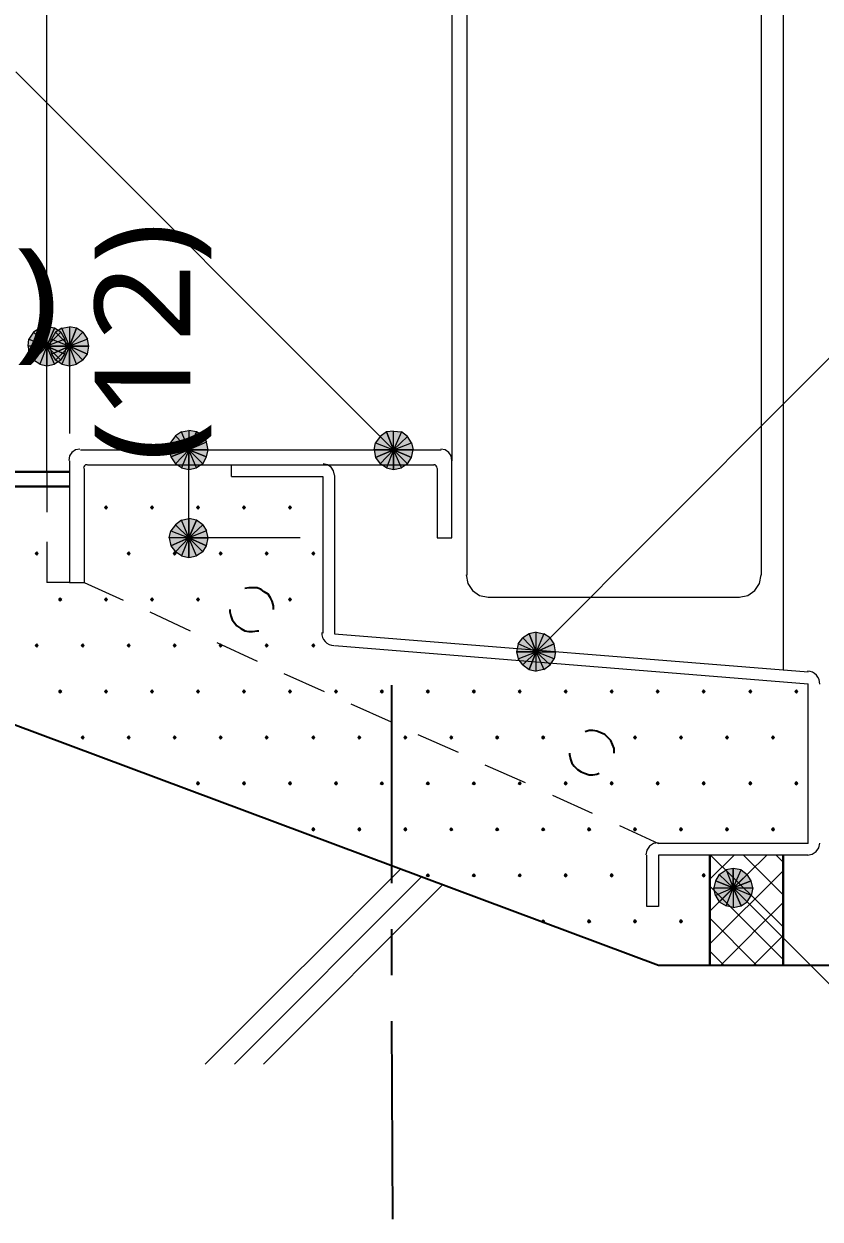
# Model space of a CAD drawing. Header units: millimetres. Extents: x 0 to 420, y 0 to 297.
# Drawn here: x 134.95 to 156.58, y 51.16 to 83.62 of the extents above; entities that cross this region are included whole.
import ezdxf
from ezdxf.enums import TextEntityAlignment as Align

# ---------------------------------------------------------------- set-up
doc = ezdxf.new("R2010")
doc.units = ezdxf.units.MM
doc.styles.add('kst32b', font='NotoSansJP-Variable.ttf')

msp = doc.modelspace()

# ---------------------------------------------------------------- hatches: boundary and pattern name
h = msp.add_hatch(color=7)
h.paths.add_polyline_path([(135.784, 75.353), (135.572, 75.396), (135.572, 74.866), (135.784, 75.353)])
h.paths.add_polyline_path([(135.572, 75.396), (135.572, 74.866), (135.382, 75.353), (135.572, 75.396)])
h.paths.add_polyline_path([(135.572, 74.866), (135.382, 75.353), (135.213, 75.247), (135.572, 74.866)])
h = msp.add_hatch(color=7)
h.paths.add_polyline_path([(136.102, 74.866), (136.059, 75.057), (135.572, 74.866), (136.102, 74.866)])
h.paths.add_polyline_path([(136.059, 75.057), (135.572, 74.866), (135.954, 75.247), (136.059, 75.057)])
h.paths.add_polyline_path([(135.572, 74.866), (135.954, 75.247), (135.784, 75.353), (135.572, 74.866)])
h = msp.add_hatch(color=7)
h.paths.add_polyline_path([(136.377, 75.353), (136.186, 75.396), (136.186, 74.866), (136.377, 75.353)])
h.paths.add_polyline_path([(136.186, 75.396), (136.186, 74.866), (135.975, 75.353), (136.186, 75.396)])
h.paths.add_polyline_path([(136.186, 74.866), (135.975, 75.353), (135.805, 75.247), (136.186, 74.866)])
h = msp.add_hatch(color=7)
h.paths.add_polyline_path([(136.716, 74.866), (136.673, 75.057), (136.186, 74.866), (136.716, 74.866)])
h.paths.add_polyline_path([(136.673, 75.057), (136.186, 74.866), (136.546, 75.247), (136.673, 75.057)])
h.paths.add_polyline_path([(136.186, 74.866), (136.546, 75.247), (136.377, 75.353), (136.186, 74.866)])
h = msp.add_hatch(color=7)
h.paths.add_polyline_path([(135.213, 75.247), (135.086, 75.057), (135.572, 74.866), (135.213, 75.247)])
h.paths.add_polyline_path([(135.086, 75.057), (135.572, 74.866), (135.065, 74.866), (135.086, 75.057)])
h.paths.add_polyline_path([(135.572, 74.866), (135.065, 74.866), (135.086, 74.655), (135.572, 74.866)])
h = msp.add_hatch(color=7)
h.paths.add_polyline_path([(135.805, 75.247), (135.7, 75.057), (136.186, 74.866), (135.805, 75.247)])
h.paths.add_polyline_path([(135.7, 75.057), (136.186, 74.866), (135.657, 74.866), (135.7, 75.057)])
h.paths.add_polyline_path([(136.186, 74.866), (135.657, 74.866), (135.7, 74.655), (136.186, 74.866)])
h = msp.add_hatch(color=7)
h.paths.add_polyline_path([(135.086, 74.655), (135.213, 74.486), (135.572, 74.866), (135.086, 74.655)])
h.paths.add_polyline_path([(135.213, 74.486), (135.572, 74.866), (135.382, 74.38), (135.213, 74.486)])
h.paths.add_polyline_path([(135.572, 74.866), (135.382, 74.38), (135.572, 74.337), (135.572, 74.866)])
h = msp.add_hatch(color=7)
h.paths.add_polyline_path([(135.572, 74.337), (135.784, 74.38), (135.572, 74.866), (135.572, 74.337)])
h.paths.add_polyline_path([(135.784, 74.38), (135.572, 74.866), (135.954, 74.486), (135.784, 74.38)])
h.paths.add_polyline_path([(135.572, 74.866), (135.954, 74.486), (136.059, 74.655), (135.572, 74.866)])
for points in [[(136.059, 74.655), (136.102, 74.866), (135.572, 74.866), (136.059, 74.655)], [(136.673, 74.655), (136.716, 74.866), (136.186, 74.866), (136.673, 74.655)], [(144.801, 72.538), (144.632, 72.411), (144.992, 72.051), (144.801, 72.538)], [(139.912, 71.861), (139.954, 72.051), (139.425, 72.051), (139.912, 71.861)], [(137.181, 70.527), (137.16, 70.506), (137.139, 70.485), (137.16, 70.464), (137.181, 70.443), (137.202, 70.464), (137.224, 70.485), (137.202, 70.506), (137.181, 70.527)], [(138.43, 70.527), (138.409, 70.506), (138.388, 70.485), (138.409, 70.464), (138.43, 70.443), (138.451, 70.464), (138.472, 70.485), (138.451, 70.506), (138.43, 70.527)], [(139.679, 70.527), (139.658, 70.506), (139.637, 70.485), (139.658, 70.464), (139.679, 70.443), (139.7, 70.464), (139.721, 70.485), (139.7, 70.506), (139.679, 70.527)], [(140.928, 70.527), (140.907, 70.506), (140.885, 70.485), (140.907, 70.464), (140.928, 70.443), (140.949, 70.464), (140.97, 70.485), (140.949, 70.506), (140.928, 70.527)], [(142.177, 70.527), (142.155, 70.506), (142.134, 70.485), (142.155, 70.464), (142.177, 70.443), (142.198, 70.464), (142.219, 70.485), (142.198, 70.506), (142.177, 70.527)], [(139.912, 69.448), (139.954, 69.659), (139.425, 69.659), (139.912, 69.448)], [(135.297, 69.279), (135.276, 69.257), (135.255, 69.236), (135.276, 69.215), (135.297, 69.194), (135.319, 69.215), (135.34, 69.236), (135.319, 69.257), (135.297, 69.279)], [(137.795, 69.279), (137.774, 69.257), (137.753, 69.236), (137.774, 69.215), (137.795, 69.194), (137.816, 69.215), (137.837, 69.236), (137.816, 69.257), (137.795, 69.279)], [(139.044, 69.279), (139.023, 69.257), (139.002, 69.236), (139.023, 69.215), (139.044, 69.194), (139.065, 69.215), (139.086, 69.236), (139.065, 69.257), (139.044, 69.279)], [(140.293, 69.279), (140.271, 69.257), (140.25, 69.236), (140.271, 69.215), (140.293, 69.194), (140.314, 69.215), (140.335, 69.236), (140.314, 69.257), (140.293, 69.279)], [(141.542, 69.279), (141.52, 69.257), (141.499, 69.236), (141.52, 69.215), (141.542, 69.194), (141.563, 69.215), (141.584, 69.236), (141.563, 69.257), (141.542, 69.279)], [(142.812, 69.279), (142.79, 69.257), (142.769, 69.236), (142.79, 69.215), (142.812, 69.194), (142.833, 69.215), (142.854, 69.236), (142.833, 69.257), (142.812, 69.279)], [(135.932, 68.03), (135.911, 68.009), (135.89, 67.987), (135.911, 67.966), (135.932, 67.945), (135.954, 67.966), (135.975, 67.987), (135.954, 68.009), (135.932, 68.03)], [(137.181, 68.03), (137.16, 68.009), (137.139, 67.987), (137.16, 67.966), (137.181, 67.945), (137.202, 67.966), (137.224, 67.987), (137.202, 68.009), (137.181, 68.03)], [(138.43, 68.03), (138.409, 68.009), (138.388, 67.987), (138.409, 67.966), (138.43, 67.945), (138.451, 67.966), (138.472, 67.987), (138.451, 68.009), (138.43, 68.03)], [(139.679, 68.03), (139.658, 68.009), (139.637, 67.987), (139.658, 67.966), (139.679, 67.945), (139.7, 67.966), (139.721, 67.987), (139.7, 68.009), (139.679, 68.03)], [(142.177, 68.03), (142.155, 68.009), (142.134, 67.987), (142.155, 67.966), (142.177, 67.945), (142.198, 67.966), (142.219, 67.987), (142.198, 68.009), (142.177, 68.03)], [(149.352, 66.781), (149.246, 66.95), (148.865, 66.569), (149.352, 66.781)], [(135.297, 66.781), (135.276, 66.76), (135.255, 66.738), (135.276, 66.717), (135.297, 66.696), (135.319, 66.717), (135.34, 66.738), (135.319, 66.76), (135.297, 66.781)], [(136.546, 66.781), (136.525, 66.76), (136.504, 66.738), (136.525, 66.717), (136.546, 66.696), (136.567, 66.717), (136.588, 66.738), (136.567, 66.76), (136.546, 66.781)], [(137.795, 66.781), (137.774, 66.76), (137.753, 66.738), (137.774, 66.717), (137.795, 66.696), (137.816, 66.717), (137.837, 66.738), (137.816, 66.76), (137.795, 66.781)], [(139.044, 66.781), (139.023, 66.76), (139.002, 66.738), (139.023, 66.717), (139.044, 66.696), (139.065, 66.717), (139.086, 66.738), (139.065, 66.76), (139.044, 66.781)], [(140.293, 66.781), (140.271, 66.76), (140.25, 66.738), (140.271, 66.717), (140.293, 66.696), (140.314, 66.717), (140.335, 66.738), (140.314, 66.76), (140.293, 66.781)], [(141.542, 66.781), (141.52, 66.76), (141.499, 66.738), (141.52, 66.717), (141.542, 66.696), (141.563, 66.717), (141.584, 66.738), (141.563, 66.76), (141.542, 66.781)], [(142.812, 66.781), (142.79, 66.76), (142.769, 66.738), (142.79, 66.717), (142.812, 66.696), (142.833, 66.717), (142.854, 66.738), (142.833, 66.76), (142.812, 66.781)], [(135.932, 65.532), (135.911, 65.511), (135.89, 65.49), (135.911, 65.469), (135.932, 65.447), (135.954, 65.469), (135.975, 65.49), (135.954, 65.511), (135.932, 65.532)], [(137.181, 65.532), (137.16, 65.511), (137.139, 65.49), (137.16, 65.469), (137.181, 65.447), (137.202, 65.469), (137.224, 65.49), (137.202, 65.511), (137.181, 65.532)], [(138.43, 65.532), (138.409, 65.511), (138.388, 65.49), (138.409, 65.469), (138.43, 65.447), (138.451, 65.469), (138.472, 65.49), (138.451, 65.511), (138.43, 65.532)], [(139.679, 65.532), (139.658, 65.511), (139.637, 65.49), (139.658, 65.469), (139.679, 65.447), (139.7, 65.469), (139.721, 65.49), (139.7, 65.511), (139.679, 65.532)], [(140.928, 65.532), (140.907, 65.511), (140.885, 65.49), (140.907, 65.469), (140.928, 65.447), (140.949, 65.469), (140.97, 65.49), (140.949, 65.511), (140.928, 65.532)], [(142.177, 65.532), (142.155, 65.511), (142.134, 65.49), (142.155, 65.469), (142.177, 65.447), (142.198, 65.469), (142.219, 65.49), (142.198, 65.511), (142.177, 65.532)], [(143.425, 65.532), (143.404, 65.511), (143.383, 65.49), (143.404, 65.469), (143.425, 65.447), (143.446, 65.469), (143.468, 65.49), (143.446, 65.511), (143.425, 65.532)], [(144.674, 65.532), (144.653, 65.511), (144.632, 65.49), (144.653, 65.469), (144.674, 65.447), (144.695, 65.469), (144.717, 65.49), (144.695, 65.511), (144.674, 65.532)], [(145.923, 65.532), (145.902, 65.511), (145.881, 65.49), (145.902, 65.469), (145.923, 65.447), (145.944, 65.469), (145.965, 65.49), (145.944, 65.511), (145.923, 65.532)], [(147.172, 65.532), (147.151, 65.511), (147.129, 65.49), (147.151, 65.469), (147.172, 65.447), (147.193, 65.469), (147.214, 65.49), (147.193, 65.511), (147.172, 65.532)], [(148.421, 65.532), (148.4, 65.511), (148.378, 65.49), (148.4, 65.469), (148.421, 65.447), (148.442, 65.469), (148.463, 65.49), (148.442, 65.511), (148.421, 65.532)], [(149.67, 65.532), (149.648, 65.511), (149.627, 65.49), (149.648, 65.469), (149.67, 65.447), (149.691, 65.469), (149.712, 65.49), (149.691, 65.511), (149.67, 65.532)], [(150.918, 65.532), (150.897, 65.511), (150.876, 65.49), (150.897, 65.469), (150.918, 65.447), (150.94, 65.469), (150.961, 65.49), (150.94, 65.511), (150.918, 65.532)], [(152.167, 65.532), (152.146, 65.511), (152.125, 65.49), (152.146, 65.469), (152.167, 65.447), (152.188, 65.469), (152.21, 65.49), (152.188, 65.511), (152.167, 65.532)], [(153.416, 65.532), (153.395, 65.511), (153.374, 65.49), (153.395, 65.469), (153.416, 65.447), (153.437, 65.469), (153.458, 65.49), (153.437, 65.511), (153.416, 65.532)], [(154.686, 65.532), (154.665, 65.511), (154.644, 65.49), (154.665, 65.469), (154.686, 65.447), (154.707, 65.469), (154.728, 65.49), (154.707, 65.511), (154.686, 65.532)], [(155.935, 65.532), (155.914, 65.511), (155.893, 65.49), (155.914, 65.469), (155.935, 65.447), (155.956, 65.469), (155.977, 65.49), (155.956, 65.511), (155.935, 65.532)], [(136.546, 64.283), (136.525, 64.262), (136.504, 64.241), (136.525, 64.22), (136.546, 64.198), (136.567, 64.22), (136.588, 64.241), (136.567, 64.262), (136.546, 64.283)], [(137.795, 64.283), (137.774, 64.262), (137.753, 64.241), (137.774, 64.22), (137.795, 64.198), (137.816, 64.22), (137.837, 64.241), (137.816, 64.262), (137.795, 64.283)], [(139.044, 64.283), (139.023, 64.262), (139.002, 64.241), (139.023, 64.22), (139.044, 64.198), (139.065, 64.22), (139.086, 64.241), (139.065, 64.262), (139.044, 64.283)], [(140.293, 64.283), (140.271, 64.262), (140.25, 64.241), (140.271, 64.22), (140.293, 64.198), (140.314, 64.22), (140.335, 64.241), (140.314, 64.262), (140.293, 64.283)], [(141.542, 64.283), (141.52, 64.262), (141.499, 64.241), (141.52, 64.22), (141.542, 64.198), (141.563, 64.22), (141.584, 64.241), (141.563, 64.262), (141.542, 64.283)], [(142.812, 64.283), (142.79, 64.262), (142.769, 64.241), (142.79, 64.22), (142.812, 64.198), (142.833, 64.22), (142.854, 64.241), (142.833, 64.262), (142.812, 64.283)], [(144.06, 64.283), (144.039, 64.262), (144.018, 64.241), (144.039, 64.22), (144.06, 64.198), (144.082, 64.22), (144.103, 64.241), (144.082, 64.262), (144.06, 64.283)], [(145.309, 64.283), (145.288, 64.262), (145.267, 64.241), (145.288, 64.22), (145.309, 64.198), (145.33, 64.22), (145.352, 64.241), (145.33, 64.262), (145.309, 64.283)], [(146.558, 64.283), (146.537, 64.262), (146.516, 64.241), (146.537, 64.22), (146.558, 64.198), (146.579, 64.22), (146.6, 64.241), (146.579, 64.262), (146.558, 64.283)], [(147.807, 64.283), (147.786, 64.262), (147.765, 64.241), (147.786, 64.22), (147.807, 64.198), (147.828, 64.22), (147.849, 64.241), (147.828, 64.262), (147.807, 64.283)], [(149.056, 64.283), (149.035, 64.262), (149.013, 64.241), (149.035, 64.22), (149.056, 64.198), (149.077, 64.22), (149.098, 64.241), (149.077, 64.262), (149.056, 64.283)], [(151.553, 64.283), (151.532, 64.262), (151.511, 64.241), (151.532, 64.22), (151.553, 64.198), (151.575, 64.22), (151.596, 64.241), (151.575, 64.262), (151.553, 64.283)], [(152.802, 64.283), (152.781, 64.262), (152.76, 64.241), (152.781, 64.22), (152.802, 64.198), (152.823, 64.22), (152.845, 64.241), (152.823, 64.262), (152.802, 64.283)], [(154.051, 64.283), (154.03, 64.262), (154.009, 64.241), (154.03, 64.22), (154.051, 64.198), (154.072, 64.22), (154.093, 64.241), (154.072, 64.262), (154.051, 64.283)], [(155.3, 64.283), (155.279, 64.262), (155.258, 64.241), (155.279, 64.22), (155.3, 64.198), (155.321, 64.22), (155.342, 64.241), (155.321, 64.262), (155.3, 64.283)], [(139.679, 63.034), (139.658, 63.013), (139.637, 62.992), (139.658, 62.971), (139.679, 62.95), (139.7, 62.971), (139.721, 62.992), (139.7, 63.013), (139.679, 63.034)], [(140.928, 63.034), (140.907, 63.013), (140.885, 62.992), (140.907, 62.971), (140.928, 62.95), (140.949, 62.971), (140.97, 62.992), (140.949, 63.013), (140.928, 63.034)], [(142.177, 63.034), (142.155, 63.013), (142.134, 62.992), (142.155, 62.971), (142.177, 62.95), (142.198, 62.971), (142.219, 62.992), (142.198, 63.013), (142.177, 63.034)], [(143.425, 63.034), (143.404, 63.013), (143.383, 62.992), (143.404, 62.971), (143.425, 62.95), (143.446, 62.971), (143.468, 62.992), (143.446, 63.013), (143.425, 63.034)], [(144.674, 63.034), (144.653, 63.013), (144.632, 62.992), (144.653, 62.971), (144.674, 62.95), (144.695, 62.971), (144.717, 62.992), (144.695, 63.013), (144.674, 63.034)], [(145.923, 63.034), (145.902, 63.013), (145.881, 62.992), (145.902, 62.971), (145.923, 62.95), (145.944, 62.971), (145.965, 62.992), (145.944, 63.013), (145.923, 63.034)], [(147.172, 63.034), (147.151, 63.013), (147.129, 62.992), (147.151, 62.971), (147.172, 62.95), (147.193, 62.971), (147.214, 62.992), (147.193, 63.013), (147.172, 63.034)], [(148.421, 63.034), (148.4, 63.013), (148.378, 62.992), (148.4, 62.971), (148.421, 62.95), (148.442, 62.971), (148.463, 62.992), (148.442, 63.013), (148.421, 63.034)], [(149.67, 63.034), (149.648, 63.013), (149.627, 62.992), (149.648, 62.971), (149.67, 62.95), (149.691, 62.971), (149.712, 62.992), (149.691, 63.013), (149.67, 63.034)], [(150.918, 63.034), (150.897, 63.013), (150.876, 62.992), (150.897, 62.971), (150.918, 62.95), (150.94, 62.971), (150.961, 62.992), (150.94, 63.013), (150.918, 63.034)], [(152.167, 63.034), (152.146, 63.013), (152.125, 62.992), (152.146, 62.971), (152.167, 62.95), (152.188, 62.971), (152.21, 62.992), (152.188, 63.013), (152.167, 63.034)], [(153.416, 63.034), (153.395, 63.013), (153.374, 62.992), (153.395, 62.971), (153.416, 62.95), (153.437, 62.971), (153.458, 62.992), (153.437, 63.013), (153.416, 63.034)], [(154.686, 63.034), (154.665, 63.013), (154.644, 62.992), (154.665, 62.971), (154.686, 62.95), (154.707, 62.971), (154.728, 62.992), (154.707, 63.013), (154.686, 63.034)], [(155.935, 63.034), (155.914, 63.013), (155.893, 62.992), (155.914, 62.971), (155.935, 62.95), (155.956, 62.971), (155.977, 62.992), (155.956, 63.013), (155.935, 63.034)], [(142.812, 61.786), (142.79, 61.764), (142.769, 61.743), (142.79, 61.722), (142.812, 61.701), (142.833, 61.722), (142.854, 61.743), (142.833, 61.764), (142.812, 61.786)], [(144.06, 61.786), (144.039, 61.764), (144.018, 61.743), (144.039, 61.722), (144.06, 61.701), (144.082, 61.722), (144.103, 61.743), (144.082, 61.764), (144.06, 61.786)], [(145.309, 61.786), (145.288, 61.764), (145.267, 61.743), (145.288, 61.722), (145.309, 61.701), (145.33, 61.722), (145.352, 61.743), (145.33, 61.764), (145.309, 61.786)], [(146.558, 61.786), (146.537, 61.764), (146.516, 61.743), (146.537, 61.722), (146.558, 61.701), (146.579, 61.722), (146.6, 61.743), (146.579, 61.764), (146.558, 61.786)], [(147.807, 61.786), (147.786, 61.764), (147.765, 61.743), (147.786, 61.722), (147.807, 61.701), (147.828, 61.722), (147.849, 61.743), (147.828, 61.764), (147.807, 61.786)], [(149.056, 61.786), (149.035, 61.764), (149.013, 61.743), (149.035, 61.722), (149.056, 61.701), (149.077, 61.722), (149.098, 61.743), (149.077, 61.764), (149.056, 61.786)], [(150.304, 61.786), (150.283, 61.764), (150.262, 61.743), (150.283, 61.722), (150.304, 61.701), (150.326, 61.722), (150.347, 61.743), (150.326, 61.764), (150.304, 61.786)], [(151.553, 61.786), (151.532, 61.764), (151.511, 61.743), (151.532, 61.722), (151.553, 61.701), (151.575, 61.722), (151.596, 61.743), (151.575, 61.764), (151.553, 61.786)], [(152.802, 61.786), (152.781, 61.764), (152.76, 61.743), (152.781, 61.722), (152.802, 61.701), (152.823, 61.722), (152.845, 61.743), (152.823, 61.764), (152.802, 61.786)], [(154.051, 61.786), (154.03, 61.764), (154.009, 61.743), (154.03, 61.722), (154.051, 61.701), (154.072, 61.722), (154.093, 61.743), (154.072, 61.764), (154.051, 61.786)], [(155.3, 61.786), (155.279, 61.764), (155.258, 61.743), (155.279, 61.722), (155.3, 61.701), (155.321, 61.722), (155.342, 61.743), (155.321, 61.764), (155.3, 61.786)], [(145.923, 60.537), (145.902, 60.515), (145.881, 60.494), (145.902, 60.473), (145.923, 60.452), (145.944, 60.473), (145.965, 60.494), (145.944, 60.515), (145.923, 60.537)], [(147.172, 60.537), (147.151, 60.515), (147.129, 60.494), (147.151, 60.473), (147.172, 60.452), (147.193, 60.473), (147.214, 60.494), (147.193, 60.515), (147.172, 60.537)], [(148.421, 60.537), (148.4, 60.515), (148.378, 60.494), (148.4, 60.473), (148.421, 60.452), (148.442, 60.473), (148.463, 60.494), (148.442, 60.515), (148.421, 60.537)], [(149.67, 60.537), (149.648, 60.515), (149.627, 60.494), (149.648, 60.473), (149.67, 60.452), (149.691, 60.473), (149.712, 60.494), (149.691, 60.515), (149.67, 60.537)], [(150.918, 60.537), (150.897, 60.515), (150.876, 60.494), (150.897, 60.473), (150.918, 60.452), (150.94, 60.473), (150.961, 60.494), (150.94, 60.515), (150.918, 60.537)], [(153.416, 60.537), (153.395, 60.515), (153.374, 60.494), (153.395, 60.473), (153.416, 60.452), (153.437, 60.473), (153.458, 60.494), (153.437, 60.515), (153.416, 60.537)], [(154.432, 59.669), (154.601, 59.775), (154.22, 60.156), (154.432, 59.669)], [(149.056, 59.288), (149.035, 59.267), (149.013, 59.246), (149.035, 59.224), (149.056, 59.203), (149.077, 59.224), (149.098, 59.246), (149.077, 59.267), (149.056, 59.288)], [(150.304, 59.288), (150.283, 59.267), (150.262, 59.246), (150.283, 59.224), (150.304, 59.203), (150.326, 59.224), (150.347, 59.246), (150.326, 59.267), (150.304, 59.288)], [(151.553, 59.288), (151.532, 59.267), (151.511, 59.246), (151.532, 59.224), (151.553, 59.203), (151.575, 59.224), (151.596, 59.246), (151.575, 59.267), (151.553, 59.288)], [(152.802, 59.288), (152.781, 59.267), (152.76, 59.246), (152.781, 59.224), (152.802, 59.203), (152.823, 59.224), (152.845, 59.246), (152.823, 59.267), (152.802, 59.288)]]:
    msp.add_hatch(color=7).paths.add_polyline_path(points)
h = msp.add_hatch(color=7)
h.paths.add_polyline_path([(135.7, 74.655), (135.805, 74.486), (136.186, 74.866), (135.7, 74.655)])
h.paths.add_polyline_path([(135.805, 74.486), (136.186, 74.866), (135.975, 74.38), (135.805, 74.486)])
h.paths.add_polyline_path([(136.186, 74.866), (135.975, 74.38), (136.186, 74.337), (136.186, 74.866)])
h = msp.add_hatch(color=7)
h.paths.add_polyline_path([(136.186, 74.337), (136.377, 74.38), (136.186, 74.866), (136.186, 74.337)])
h.paths.add_polyline_path([(136.377, 74.38), (136.186, 74.866), (136.546, 74.486), (136.377, 74.38)])
h.paths.add_polyline_path([(136.186, 74.866), (136.546, 74.486), (136.673, 74.655), (136.186, 74.866)])
h = msp.add_hatch(color=7)
h.paths.add_polyline_path([(139.065, 72.432), (138.938, 72.263), (139.425, 72.051), (139.065, 72.432)])
h.paths.add_polyline_path([(138.938, 72.263), (139.425, 72.051), (138.896, 72.051), (138.938, 72.263)])
h.paths.add_polyline_path([(139.425, 72.051), (138.896, 72.051), (138.938, 71.861), (139.425, 72.051)])
h = msp.add_hatch(color=7)
h.paths.add_polyline_path([(139.637, 72.538), (139.425, 72.58), (139.425, 72.051), (139.637, 72.538)])
h.paths.add_polyline_path([(139.425, 72.58), (139.425, 72.051), (139.234, 72.538), (139.425, 72.58)])
h.paths.add_polyline_path([(139.425, 72.051), (139.234, 72.538), (139.065, 72.432), (139.425, 72.051)])
h = msp.add_hatch(color=7)
h.paths.add_polyline_path([(139.954, 72.051), (139.912, 72.263), (139.425, 72.051), (139.954, 72.051)])
h.paths.add_polyline_path([(139.912, 72.263), (139.425, 72.051), (139.806, 72.432), (139.912, 72.263)])
h.paths.add_polyline_path([(139.425, 72.051), (139.806, 72.432), (139.637, 72.538), (139.425, 72.051)])
h = msp.add_hatch(color=7)
h.paths.add_polyline_path([(144.632, 72.411), (144.505, 72.242), (144.992, 72.051), (144.632, 72.411)])
h.paths.add_polyline_path([(144.505, 72.242), (144.992, 72.051), (144.462, 72.051), (144.505, 72.242)])
h.paths.add_polyline_path([(144.992, 72.051), (144.462, 72.051), (144.505, 71.84), (144.992, 72.051)])
h = msp.add_hatch(color=7)
h.paths.add_polyline_path([(145.373, 72.411), (145.203, 72.538), (144.992, 72.051), (145.373, 72.411)])
h.paths.add_polyline_path([(145.203, 72.538), (144.992, 72.051), (144.992, 72.559), (145.203, 72.538)])
h.paths.add_polyline_path([(144.992, 72.051), (144.992, 72.559), (144.801, 72.538), (144.992, 72.051)])
h = msp.add_hatch(color=7)
h.paths.add_polyline_path([(145.479, 71.84), (145.521, 72.051), (144.992, 72.051), (145.479, 71.84)])
h.paths.add_polyline_path([(145.521, 72.051), (144.992, 72.051), (145.479, 72.242), (145.521, 72.051)])
h.paths.add_polyline_path([(144.992, 72.051), (145.479, 72.242), (145.373, 72.411), (144.992, 72.051)])
h = msp.add_hatch(color=7)
h.paths.add_polyline_path([(138.938, 71.861), (139.065, 71.67), (139.425, 72.051), (138.938, 71.861)])
h.paths.add_polyline_path([(139.065, 71.67), (139.425, 72.051), (139.234, 71.564), (139.065, 71.67)])
h.paths.add_polyline_path([(139.425, 72.051), (139.234, 71.564), (139.425, 71.522), (139.425, 72.051)])
h = msp.add_hatch(color=7)
h.paths.add_polyline_path([(139.425, 71.522), (139.637, 71.564), (139.425, 72.051), (139.425, 71.522)])
h.paths.add_polyline_path([(139.637, 71.564), (139.425, 72.051), (139.806, 71.67), (139.637, 71.564)])
h.paths.add_polyline_path([(139.425, 72.051), (139.806, 71.67), (139.912, 71.861), (139.425, 72.051)])
h = msp.add_hatch(color=7)
h.paths.add_polyline_path([(144.505, 71.84), (144.632, 71.67), (144.992, 72.051), (144.505, 71.84)])
h.paths.add_polyline_path([(144.632, 71.67), (144.992, 72.051), (144.801, 71.564), (144.632, 71.67)])
h.paths.add_polyline_path([(144.992, 72.051), (144.801, 71.564), (144.992, 71.522), (144.992, 72.051)])
h = msp.add_hatch(color=7)
h.paths.add_polyline_path([(144.992, 71.522), (145.203, 71.564), (144.992, 72.051), (144.992, 71.522)])
h.paths.add_polyline_path([(145.203, 71.564), (144.992, 72.051), (145.373, 71.67), (145.203, 71.564)])
h.paths.add_polyline_path([(144.992, 72.051), (145.373, 71.67), (145.479, 71.84), (144.992, 72.051)])
h = msp.add_hatch(color=7)
h.paths.add_polyline_path([(139.637, 70.146), (139.425, 70.189), (139.425, 69.659), (139.637, 70.146)])
h.paths.add_polyline_path([(139.425, 70.189), (139.425, 69.659), (139.234, 70.146), (139.425, 70.189)])
h.paths.add_polyline_path([(139.425, 69.659), (139.234, 70.146), (139.065, 70.019), (139.425, 69.659)])
h = msp.add_hatch(color=7)
h.paths.add_polyline_path([(139.954, 69.659), (139.912, 69.85), (139.425, 69.659), (139.954, 69.659)])
h.paths.add_polyline_path([(139.912, 69.85), (139.425, 69.659), (139.806, 70.019), (139.912, 69.85)])
h.paths.add_polyline_path([(139.425, 69.659), (139.806, 70.019), (139.637, 70.146), (139.425, 69.659)])
h = msp.add_hatch(color=7)
h.paths.add_polyline_path([(139.065, 70.019), (138.938, 69.85), (139.425, 69.659), (139.065, 70.019)])
h.paths.add_polyline_path([(138.938, 69.85), (139.425, 69.659), (138.896, 69.659), (138.938, 69.85)])
h.paths.add_polyline_path([(139.425, 69.659), (138.896, 69.659), (138.938, 69.448), (139.425, 69.659)])
h = msp.add_hatch(color=7)
h.paths.add_polyline_path([(138.938, 69.448), (139.065, 69.279), (139.425, 69.659), (138.938, 69.448)])
h.paths.add_polyline_path([(139.065, 69.279), (139.425, 69.659), (139.234, 69.173), (139.065, 69.279)])
h.paths.add_polyline_path([(139.425, 69.659), (139.234, 69.173), (139.425, 69.13), (139.425, 69.659)])
h = msp.add_hatch(color=7)
h.paths.add_polyline_path([(139.425, 69.13), (139.637, 69.173), (139.425, 69.659), (139.425, 69.13)])
h.paths.add_polyline_path([(139.637, 69.173), (139.425, 69.659), (139.806, 69.279), (139.637, 69.173)])
h.paths.add_polyline_path([(139.425, 69.659), (139.806, 69.279), (139.912, 69.448), (139.425, 69.659)])
h = msp.add_hatch(color=7)
h.paths.add_polyline_path([(148.675, 67.056), (148.505, 66.95), (148.865, 66.569), (148.675, 67.056)])
h.paths.add_polyline_path([(148.505, 66.95), (148.865, 66.569), (148.378, 66.781), (148.505, 66.95)])
h.paths.add_polyline_path([(148.865, 66.569), (148.378, 66.781), (148.336, 66.569), (148.865, 66.569)])
h = msp.add_hatch(color=7)
h.paths.add_polyline_path([(149.246, 66.95), (149.077, 67.056), (148.865, 66.569), (149.246, 66.95)])
h.paths.add_polyline_path([(149.077, 67.056), (148.865, 66.569), (148.865, 67.098), (149.077, 67.056)])
h.paths.add_polyline_path([(148.865, 66.569), (148.865, 67.098), (148.675, 67.056), (148.865, 66.569)])
h = msp.add_hatch(color=7)
h.paths.add_polyline_path([(148.336, 66.569), (148.378, 66.379), (148.865, 66.569), (148.336, 66.569)])
h.paths.add_polyline_path([(148.378, 66.379), (148.865, 66.569), (148.505, 66.209), (148.378, 66.379)])
h.paths.add_polyline_path([(148.865, 66.569), (148.505, 66.209), (148.675, 66.082), (148.865, 66.569)])
h = msp.add_hatch(color=7)
h.paths.add_polyline_path([(148.675, 66.082), (148.865, 66.04), (148.865, 66.569), (148.675, 66.082)])
h.paths.add_polyline_path([(148.865, 66.04), (148.865, 66.569), (149.077, 66.082), (148.865, 66.04)])
h.paths.add_polyline_path([(148.865, 66.569), (149.077, 66.082), (149.246, 66.209), (148.865, 66.569)])
h = msp.add_hatch(color=7)
h.paths.add_polyline_path([(149.246, 66.209), (149.352, 66.379), (148.865, 66.569), (149.246, 66.209)])
h.paths.add_polyline_path([(149.352, 66.379), (148.865, 66.569), (149.394, 66.569), (149.352, 66.379)])
h.paths.add_polyline_path([(148.865, 66.569), (149.394, 66.569), (149.352, 66.781), (148.865, 66.569)])
h = msp.add_hatch(color=7)
h.paths.add_polyline_path([(154.22, 60.685), (154.03, 60.643), (154.22, 60.156), (154.22, 60.685)])
h.paths.add_polyline_path([(154.03, 60.643), (154.22, 60.156), (153.839, 60.515), (154.03, 60.643)])
h.paths.add_polyline_path([(154.22, 60.156), (153.839, 60.515), (153.734, 60.346), (154.22, 60.156)])
h = msp.add_hatch(color=7)
h.paths.add_polyline_path([(154.707, 60.346), (154.601, 60.515), (154.22, 60.156), (154.707, 60.346)])
h.paths.add_polyline_path([(154.601, 60.515), (154.22, 60.156), (154.432, 60.643), (154.601, 60.515)])
h.paths.add_polyline_path([(154.22, 60.156), (154.432, 60.643), (154.22, 60.685), (154.22, 60.156)])
h = msp.add_hatch(color=7)
h.paths.add_polyline_path([(153.734, 60.346), (153.691, 60.156), (154.22, 60.156), (153.734, 60.346)])
h.paths.add_polyline_path([(153.691, 60.156), (154.22, 60.156), (153.734, 59.944), (153.691, 60.156)])
h.paths.add_polyline_path([(154.22, 60.156), (153.734, 59.944), (153.839, 59.775), (154.22, 60.156)])
h = msp.add_hatch(color=7)
h.paths.add_polyline_path([(153.839, 59.775), (154.03, 59.669), (154.22, 60.156), (153.839, 59.775)])
h.paths.add_polyline_path([(154.03, 59.669), (154.22, 60.156), (154.22, 59.627), (154.03, 59.669)])
h.paths.add_polyline_path([(154.22, 60.156), (154.22, 59.627), (154.432, 59.669), (154.22, 60.156)])
h = msp.add_hatch(color=7)
h.paths.add_polyline_path([(154.601, 59.775), (154.707, 59.944), (154.22, 60.156), (154.601, 59.775)])
h.paths.add_polyline_path([(154.707, 59.944), (154.22, 60.156), (154.75, 60.156), (154.707, 59.944)])
h.paths.add_polyline_path([(154.22, 60.156), (154.75, 60.156), (154.707, 60.346), (154.22, 60.156)])

# ---------------------------------------------------------------- linework, layer by layer
at = {"lineweight": 13}
for points in [[(135.572, 71.459), (135.572, 99.06)], [(146.579, 99.06), (146.579, 71.755)], [(146.981, 99.06), (146.981, 68.644)], [(154.982, 99.06), (154.982, 68.644)], [(155.575, 99.06), (155.575, 66.082)], [(144.992, 72.051), (134.726, 82.317)], [(148.971, 66.675), (159.11, 76.835)], [(136.186, 74.866), (135.572, 74.866)], [(136.186, 74.866), (136.186, 72.496)], [(136.472, 72.072), (136.353, 72.048), (136.255, 71.983), (136.189, 71.885), (136.165, 71.766)], [(146.579, 71.766), (146.555, 71.885), (146.489, 71.983), (146.392, 72.048), (146.272, 72.072)], [(136.186, 71.755), (136.186, 68.453)], [(136.483, 72.051), (146.283, 72.051)], [(139.425, 69.659), (139.425, 72.051)], [(146.579, 69.659), (146.579, 71.755)], [(135.572, 71.459), (135.572, 70.358)], [(136.663, 71.649), (136.626, 71.642), (136.595, 71.621), (136.575, 71.591), (136.567, 71.554)], [(136.588, 71.543), (136.588, 68.453)], [(136.673, 71.649), (146.092, 71.649)], [(140.589, 71.332), (140.589, 71.649)], [(143.383, 71.363), (143.359, 71.483), (143.293, 71.58), (143.196, 71.646), (143.076, 71.67)], [(146.177, 71.554), (146.17, 71.591), (146.149, 71.621), (146.119, 71.642), (146.082, 71.649)], [(146.177, 71.543), (146.177, 69.659)], [(140.589, 71.332), (143.066, 71.332), (143.066, 67.077)], [(143.383, 71.353), (143.383, 67.056)], [(135.572, 69.554), (135.572, 68.453)], [(142.452, 69.659), (139.425, 69.659)], [(146.177, 69.659), (146.579, 69.659)], [(146.96, 68.654), (147.008, 68.419), (147.137, 68.228), (147.329, 68.098), (147.563, 68.051)], [(154.379, 68.051), (154.614, 68.098), (154.806, 68.228), (154.935, 68.419), (154.982, 68.654)], [(136.186, 68.453), (135.572, 68.453)], [(136.186, 68.453), (136.588, 68.453)], [(136.588, 68.453), (137.647, 67.966)], [(147.574, 68.051), (154.39, 68.051)], [(138.367, 67.649), (139.467, 67.141)], [(143.045, 67.093), (143.047, 67.025), (143.062, 66.959), (143.091, 66.898), (143.131, 66.844), (143.182, 66.799), (143.241, 66.766), (143.305, 66.746), (143.372, 66.738)], [(143.383, 67.056), (156.252, 66.019)], [(140.187, 66.823), (141.287, 66.315)], [(143.383, 66.738), (156.252, 65.701)], [(142.007, 65.977), (143.108, 65.49)], [(156.569, 65.686), (156.567, 65.754), (156.552, 65.819), (156.523, 65.88), (156.483, 65.935), (156.432, 65.979), (156.373, 66.012), (156.309, 66.033), (156.242, 66.04)], [(156.252, 61.362), (156.252, 65.701)], [(143.828, 65.151), (144.928, 64.664)], [(145.648, 64.325), (146.749, 63.839)], [(147.468, 63.5), (148.569, 63.013)], [(149.31, 62.674), (150.389, 62.188)], [(151.13, 61.849), (152.188, 61.362)], [(152.178, 61.383), (152.05, 61.358), (151.946, 61.287), (151.875, 61.183), (151.85, 61.055)], [(156.252, 61.362), (152.188, 61.362)], [(156.242, 61.045), (156.369, 61.07), (156.474, 61.141), (156.544, 61.245), (156.57, 61.373)], [(152.188, 59.648), (151.871, 59.648), (151.871, 61.045)], [(156.252, 61.045), (152.188, 61.045)], [(152.188, 61.045), (152.188, 59.648)], [(153.585, 60.388), (154.242, 61.045)], [(153.585, 59.521), (155.13, 61.045)], [(155.575, 59.097), (153.607, 61.045)], [(155.575, 59.965), (154.496, 61.045)], [(155.575, 60.854), (155.385, 61.045)], [(139.869, 55.372), (145.182, 60.664)], [(140.674, 55.372), (145.754, 60.452)], [(153.585, 58.632), (155.575, 60.621)], [(141.457, 55.372), (146.325, 60.24)], [(155.575, 58.208), (153.585, 60.198)], [(154.22, 60.156), (158.941, 55.436)], [(153.882, 58.06), (155.575, 59.754)], [(154.855, 58.06), (153.585, 59.33)], [(154.771, 58.06), (155.575, 58.864)], [(153.966, 58.06), (153.585, 58.441)]]:
    msp.add_lwpolyline(points, dxfattribs=at)
at = {"lineweight": 0}
for points in [[(135.572, 74.866), (135.382, 75.353), (135.213, 75.247)], [(135.572, 75.396), (135.572, 74.866), (135.382, 75.353)], [(135.784, 75.353), (135.572, 75.396), (135.572, 74.866)], [(135.572, 74.866), (135.954, 75.247), (135.784, 75.353)], [(136.186, 74.866), (135.975, 75.353), (135.805, 75.247)], [(136.186, 75.396), (136.186, 74.866), (135.975, 75.353)], [(136.377, 75.353), (136.186, 75.396), (136.186, 74.866)], [(136.186, 74.866), (136.546, 75.247), (136.377, 75.353)], [(135.086, 75.057), (135.572, 74.866), (135.065, 74.866)], [(135.213, 75.247), (135.086, 75.057), (135.572, 74.866)], [(136.059, 75.057), (135.572, 74.866), (135.954, 75.247)], [(136.102, 74.866), (136.059, 75.057), (135.572, 74.866)], [(135.7, 75.057), (136.186, 74.866), (135.657, 74.866)], [(135.805, 75.247), (135.7, 75.057), (136.186, 74.866)], [(136.673, 75.057), (136.186, 74.866), (136.546, 75.247)], [(136.716, 74.866), (136.673, 75.057), (136.186, 74.866)], [(135.572, 74.866), (135.065, 74.866), (135.086, 74.655)], [(135.086, 74.655), (135.213, 74.486), (135.572, 74.866)], [(135.213, 74.486), (135.572, 74.866), (135.382, 74.38)], [(135.572, 74.866), (135.382, 74.38), (135.572, 74.337)], [(135.572, 74.337), (135.784, 74.38), (135.572, 74.866)], [(135.784, 74.38), (135.572, 74.866), (135.954, 74.486)], [(135.572, 74.866), (135.954, 74.486), (136.059, 74.655)], [(136.059, 74.655), (136.102, 74.866), (135.572, 74.866)], [(136.186, 74.866), (135.657, 74.866), (135.7, 74.655)], [(135.7, 74.655), (135.805, 74.486), (136.186, 74.866)], [(135.805, 74.486), (136.186, 74.866), (135.975, 74.38)], [(136.186, 74.866), (135.975, 74.38), (136.186, 74.337)], [(136.186, 74.337), (136.377, 74.38), (136.186, 74.866)], [(136.377, 74.38), (136.186, 74.866), (136.546, 74.486)], [(136.186, 74.866), (136.546, 74.486), (136.673, 74.655)], [(136.673, 74.655), (136.716, 74.866), (136.186, 74.866)], [(139.065, 72.432), (138.938, 72.263), (139.425, 72.051)], [(139.425, 72.051), (139.234, 72.538), (139.065, 72.432)], [(139.425, 72.58), (139.425, 72.051), (139.234, 72.538)], [(139.637, 72.538), (139.425, 72.58), (139.425, 72.051)], [(139.425, 72.051), (139.806, 72.432), (139.637, 72.538)], [(139.912, 72.263), (139.425, 72.051), (139.806, 72.432)], [(144.632, 72.411), (144.505, 72.242), (144.992, 72.051)], [(144.801, 72.538), (144.632, 72.411), (144.992, 72.051)], [(144.992, 72.051), (144.992, 72.559), (144.801, 72.538)], [(145.203, 72.538), (144.992, 72.051), (144.992, 72.559)], [(145.373, 72.411), (145.203, 72.538), (144.992, 72.051)], [(144.992, 72.051), (145.479, 72.242), (145.373, 72.411)], [(138.938, 72.263), (139.425, 72.051), (138.896, 72.051)], [(139.954, 72.051), (139.912, 72.263), (139.425, 72.051)], [(144.505, 72.242), (144.992, 72.051), (144.462, 72.051)], [(145.521, 72.051), (144.992, 72.051), (145.479, 72.242)], [(139.425, 72.051), (138.896, 72.051), (138.938, 71.861)], [(138.938, 71.861), (139.065, 71.67), (139.425, 72.051)], [(139.065, 71.67), (139.425, 72.051), (139.234, 71.564)], [(139.425, 72.051), (139.234, 71.564), (139.425, 71.522)], [(139.425, 71.522), (139.637, 71.564), (139.425, 72.051)], [(139.637, 71.564), (139.425, 72.051), (139.806, 71.67)], [(139.425, 72.051), (139.806, 71.67), (139.912, 71.861)], [(139.912, 71.861), (139.954, 72.051), (139.425, 72.051)], [(144.992, 72.051), (144.462, 72.051), (144.505, 71.84)], [(144.505, 71.84), (144.632, 71.67), (144.992, 72.051)], [(144.632, 71.67), (144.992, 72.051), (144.801, 71.564)], [(144.992, 72.051), (144.801, 71.564), (144.992, 71.522)], [(144.992, 71.522), (145.203, 71.564), (144.992, 72.051)], [(145.203, 71.564), (144.992, 72.051), (145.373, 71.67)], [(144.992, 72.051), (145.373, 71.67), (145.479, 71.84)], [(145.479, 71.84), (145.521, 72.051), (144.992, 72.051)], [(137.181, 70.527), (137.16, 70.506), (137.139, 70.485), (137.16, 70.464), (137.181, 70.443), (137.202, 70.464), (137.224, 70.485), (137.202, 70.506)], [(138.43, 70.527), (138.409, 70.506), (138.388, 70.485), (138.409, 70.464), (138.43, 70.443), (138.451, 70.464), (138.472, 70.485), (138.451, 70.506)], [(139.679, 70.527), (139.658, 70.506), (139.637, 70.485), (139.658, 70.464), (139.679, 70.443), (139.7, 70.464), (139.721, 70.485), (139.7, 70.506)], [(140.928, 70.527), (140.907, 70.506), (140.885, 70.485), (140.907, 70.464), (140.928, 70.443), (140.949, 70.464), (140.97, 70.485), (140.949, 70.506)], [(142.177, 70.527), (142.155, 70.506), (142.134, 70.485), (142.155, 70.464), (142.177, 70.443), (142.198, 70.464), (142.219, 70.485), (142.198, 70.506)], [(139.425, 69.659), (139.234, 70.146), (139.065, 70.019)], [(139.425, 70.189), (139.425, 69.659), (139.234, 70.146)], [(139.637, 70.146), (139.425, 70.189), (139.425, 69.659)], [(139.425, 69.659), (139.806, 70.019), (139.637, 70.146)], [(138.938, 69.85), (139.425, 69.659), (138.896, 69.659)], [(139.065, 70.019), (138.938, 69.85), (139.425, 69.659)], [(139.912, 69.85), (139.425, 69.659), (139.806, 70.019)], [(139.954, 69.659), (139.912, 69.85), (139.425, 69.659)], [(139.425, 69.659), (138.896, 69.659), (138.938, 69.448)], [(138.938, 69.448), (139.065, 69.279), (139.425, 69.659)], [(139.065, 69.279), (139.425, 69.659), (139.234, 69.173)], [(139.425, 69.659), (139.234, 69.173), (139.425, 69.13)], [(139.425, 69.13), (139.637, 69.173), (139.425, 69.659)], [(139.637, 69.173), (139.425, 69.659), (139.806, 69.279)], [(139.425, 69.659), (139.806, 69.279), (139.912, 69.448)], [(139.912, 69.448), (139.954, 69.659), (139.425, 69.659)], [(135.297, 69.279), (135.276, 69.257), (135.255, 69.236), (135.276, 69.215), (135.297, 69.194), (135.319, 69.215), (135.34, 69.236), (135.319, 69.257)], [(137.795, 69.279), (137.774, 69.257), (137.753, 69.236), (137.774, 69.215), (137.795, 69.194), (137.816, 69.215), (137.837, 69.236), (137.816, 69.257)], [(139.044, 69.279), (139.023, 69.257), (139.002, 69.236), (139.023, 69.215), (139.044, 69.194), (139.065, 69.215), (139.086, 69.236), (139.065, 69.257)], [(140.293, 69.279), (140.271, 69.257), (140.25, 69.236), (140.271, 69.215), (140.293, 69.194), (140.314, 69.215), (140.335, 69.236), (140.314, 69.257)], [(141.542, 69.279), (141.52, 69.257), (141.499, 69.236), (141.52, 69.215), (141.542, 69.194), (141.563, 69.215), (141.584, 69.236), (141.563, 69.257)], [(142.812, 69.279), (142.79, 69.257), (142.769, 69.236), (142.79, 69.215), (142.812, 69.194), (142.833, 69.215), (142.854, 69.236), (142.833, 69.257)], [(135.932, 68.03), (135.911, 68.009), (135.89, 67.987), (135.911, 67.966), (135.932, 67.945), (135.954, 67.966), (135.975, 67.987), (135.954, 68.009)], [(137.181, 68.03), (137.16, 68.009), (137.139, 67.987), (137.16, 67.966), (137.181, 67.945), (137.202, 67.966), (137.224, 67.987), (137.202, 68.009)], [(138.43, 68.03), (138.409, 68.009), (138.388, 67.987), (138.409, 67.966), (138.43, 67.945), (138.451, 67.966), (138.472, 67.987), (138.451, 68.009)], [(139.679, 68.03), (139.658, 68.009), (139.637, 67.987), (139.658, 67.966), (139.679, 67.945), (139.7, 67.966), (139.721, 67.987), (139.7, 68.009)], [(142.177, 68.03), (142.155, 68.009), (142.134, 67.987), (142.155, 67.966), (142.177, 67.945), (142.198, 67.966), (142.219, 67.987), (142.198, 68.009)], [(148.505, 66.95), (148.865, 66.569), (148.378, 66.781)], [(148.675, 67.056), (148.505, 66.95), (148.865, 66.569)], [(148.865, 66.569), (148.865, 67.098), (148.675, 67.056)], [(149.077, 67.056), (148.865, 66.569), (148.865, 67.098)], [(149.246, 66.95), (149.077, 67.056), (148.865, 66.569)], [(149.352, 66.781), (149.246, 66.95), (148.865, 66.569)], [(135.297, 66.781), (135.276, 66.76), (135.255, 66.738), (135.276, 66.717), (135.297, 66.696), (135.319, 66.717), (135.34, 66.738), (135.319, 66.76)], [(136.546, 66.781), (136.525, 66.76), (136.504, 66.738), (136.525, 66.717), (136.546, 66.696), (136.567, 66.717), (136.588, 66.738), (136.567, 66.76)], [(137.795, 66.781), (137.774, 66.76), (137.753, 66.738), (137.774, 66.717), (137.795, 66.696), (137.816, 66.717), (137.837, 66.738), (137.816, 66.76)], [(139.044, 66.781), (139.023, 66.76), (139.002, 66.738), (139.023, 66.717), (139.044, 66.696), (139.065, 66.717), (139.086, 66.738), (139.065, 66.76)], [(140.293, 66.781), (140.271, 66.76), (140.25, 66.738), (140.271, 66.717), (140.293, 66.696), (140.314, 66.717), (140.335, 66.738), (140.314, 66.76)], [(141.542, 66.781), (141.52, 66.76), (141.499, 66.738), (141.52, 66.717), (141.542, 66.696), (141.563, 66.717), (141.584, 66.738), (141.563, 66.76)], [(142.812, 66.781), (142.79, 66.76), (142.769, 66.738), (142.79, 66.717), (142.812, 66.696), (142.833, 66.717), (142.854, 66.738), (142.833, 66.76)], [(148.865, 66.569), (148.378, 66.781), (148.336, 66.569)], [(148.336, 66.569), (148.378, 66.379), (148.865, 66.569)], [(148.378, 66.379), (148.865, 66.569), (148.505, 66.209)], [(148.865, 66.569), (148.505, 66.209), (148.675, 66.082)], [(148.675, 66.082), (148.865, 66.04), (148.865, 66.569)], [(148.865, 66.569), (149.394, 66.569), (149.352, 66.781)], [(148.865, 66.04), (148.865, 66.569), (149.077, 66.082)], [(148.865, 66.569), (149.077, 66.082), (149.246, 66.209)], [(149.246, 66.209), (149.352, 66.379), (148.865, 66.569)], [(149.352, 66.379), (148.865, 66.569), (149.394, 66.569)], [(135.932, 65.532), (135.911, 65.511), (135.89, 65.49), (135.911, 65.469), (135.932, 65.447), (135.954, 65.469), (135.975, 65.49), (135.954, 65.511)], [(137.181, 65.532), (137.16, 65.511), (137.139, 65.49), (137.16, 65.469), (137.181, 65.447), (137.202, 65.469), (137.224, 65.49), (137.202, 65.511)], [(138.43, 65.532), (138.409, 65.511), (138.388, 65.49), (138.409, 65.469), (138.43, 65.447), (138.451, 65.469), (138.472, 65.49), (138.451, 65.511)], [(139.679, 65.532), (139.658, 65.511), (139.637, 65.49), (139.658, 65.469), (139.679, 65.447), (139.7, 65.469), (139.721, 65.49), (139.7, 65.511)], [(140.928, 65.532), (140.907, 65.511), (140.885, 65.49), (140.907, 65.469), (140.928, 65.447), (140.949, 65.469), (140.97, 65.49), (140.949, 65.511)], [(142.177, 65.532), (142.155, 65.511), (142.134, 65.49), (142.155, 65.469), (142.177, 65.447), (142.198, 65.469), (142.219, 65.49), (142.198, 65.511)], [(143.425, 65.532), (143.404, 65.511), (143.383, 65.49), (143.404, 65.469), (143.425, 65.447), (143.446, 65.469), (143.468, 65.49), (143.446, 65.511)], [(144.674, 65.532), (144.653, 65.511), (144.632, 65.49), (144.653, 65.469), (144.674, 65.447), (144.695, 65.469), (144.717, 65.49), (144.695, 65.511)], [(145.923, 65.532), (145.902, 65.511), (145.881, 65.49), (145.902, 65.469), (145.923, 65.447), (145.944, 65.469), (145.965, 65.49), (145.944, 65.511)], [(147.172, 65.532), (147.151, 65.511), (147.129, 65.49), (147.151, 65.469), (147.172, 65.447), (147.193, 65.469), (147.214, 65.49), (147.193, 65.511)], [(148.421, 65.532), (148.4, 65.511), (148.378, 65.49), (148.4, 65.469), (148.421, 65.447), (148.442, 65.469), (148.463, 65.49), (148.442, 65.511)], [(149.67, 65.532), (149.648, 65.511), (149.627, 65.49), (149.648, 65.469), (149.67, 65.447), (149.691, 65.469), (149.712, 65.49), (149.691, 65.511)], [(150.918, 65.532), (150.897, 65.511), (150.876, 65.49), (150.897, 65.469), (150.918, 65.447), (150.94, 65.469), (150.961, 65.49), (150.94, 65.511)], [(152.167, 65.532), (152.146, 65.511), (152.125, 65.49), (152.146, 65.469), (152.167, 65.447), (152.188, 65.469), (152.21, 65.49), (152.188, 65.511)], [(153.416, 65.532), (153.395, 65.511), (153.374, 65.49), (153.395, 65.469), (153.416, 65.447), (153.437, 65.469), (153.458, 65.49), (153.437, 65.511)], [(154.686, 65.532), (154.665, 65.511), (154.644, 65.49), (154.665, 65.469), (154.686, 65.447), (154.707, 65.469), (154.728, 65.49), (154.707, 65.511)], [(155.935, 65.532), (155.914, 65.511), (155.893, 65.49), (155.914, 65.469), (155.935, 65.447), (155.956, 65.469), (155.977, 65.49), (155.956, 65.511)], [(136.546, 64.283), (136.525, 64.262), (136.504, 64.241), (136.525, 64.22), (136.546, 64.198), (136.567, 64.22), (136.588, 64.241), (136.567, 64.262)], [(137.795, 64.283), (137.774, 64.262), (137.753, 64.241), (137.774, 64.22), (137.795, 64.198), (137.816, 64.22), (137.837, 64.241), (137.816, 64.262)], [(139.044, 64.283), (139.023, 64.262), (139.002, 64.241), (139.023, 64.22), (139.044, 64.198), (139.065, 64.22), (139.086, 64.241), (139.065, 64.262)], [(140.293, 64.283), (140.271, 64.262), (140.25, 64.241), (140.271, 64.22), (140.293, 64.198), (140.314, 64.22), (140.335, 64.241), (140.314, 64.262)], [(141.542, 64.283), (141.52, 64.262), (141.499, 64.241), (141.52, 64.22), (141.542, 64.198), (141.563, 64.22), (141.584, 64.241), (141.563, 64.262)], [(142.812, 64.283), (142.79, 64.262), (142.769, 64.241), (142.79, 64.22), (142.812, 64.198), (142.833, 64.22), (142.854, 64.241), (142.833, 64.262)], [(144.06, 64.283), (144.039, 64.262), (144.018, 64.241), (144.039, 64.22), (144.06, 64.198), (144.082, 64.22), (144.103, 64.241), (144.082, 64.262)], [(145.309, 64.283), (145.288, 64.262), (145.267, 64.241), (145.288, 64.22), (145.309, 64.198), (145.33, 64.22), (145.352, 64.241), (145.33, 64.262)], [(146.558, 64.283), (146.537, 64.262), (146.516, 64.241), (146.537, 64.22), (146.558, 64.198), (146.579, 64.22), (146.6, 64.241), (146.579, 64.262)], [(147.807, 64.283), (147.786, 64.262), (147.765, 64.241), (147.786, 64.22), (147.807, 64.198), (147.828, 64.22), (147.849, 64.241), (147.828, 64.262)], [(149.056, 64.283), (149.035, 64.262), (149.013, 64.241), (149.035, 64.22), (149.056, 64.198), (149.077, 64.22), (149.098, 64.241), (149.077, 64.262)], [(151.553, 64.283), (151.532, 64.262), (151.511, 64.241), (151.532, 64.22), (151.553, 64.198), (151.575, 64.22), (151.596, 64.241), (151.575, 64.262)], [(152.802, 64.283), (152.781, 64.262), (152.76, 64.241), (152.781, 64.22), (152.802, 64.198), (152.823, 64.22), (152.845, 64.241), (152.823, 64.262)], [(154.051, 64.283), (154.03, 64.262), (154.009, 64.241), (154.03, 64.22), (154.051, 64.198), (154.072, 64.22), (154.093, 64.241), (154.072, 64.262)], [(155.3, 64.283), (155.279, 64.262), (155.258, 64.241), (155.279, 64.22), (155.3, 64.198), (155.321, 64.22), (155.342, 64.241), (155.321, 64.262)], [(139.679, 63.034), (139.658, 63.013), (139.637, 62.992), (139.658, 62.971), (139.679, 62.95), (139.7, 62.971), (139.721, 62.992), (139.7, 63.013)], [(140.928, 63.034), (140.907, 63.013), (140.885, 62.992), (140.907, 62.971), (140.928, 62.95), (140.949, 62.971), (140.97, 62.992), (140.949, 63.013)], [(142.177, 63.034), (142.155, 63.013), (142.134, 62.992), (142.155, 62.971), (142.177, 62.95), (142.198, 62.971), (142.219, 62.992), (142.198, 63.013)], [(143.425, 63.034), (143.404, 63.013), (143.383, 62.992), (143.404, 62.971), (143.425, 62.95), (143.446, 62.971), (143.468, 62.992), (143.446, 63.013)], [(144.674, 63.034), (144.653, 63.013), (144.632, 62.992), (144.653, 62.971), (144.674, 62.95), (144.695, 62.971), (144.717, 62.992), (144.695, 63.013)], [(145.923, 63.034), (145.902, 63.013), (145.881, 62.992), (145.902, 62.971), (145.923, 62.95), (145.944, 62.971), (145.965, 62.992), (145.944, 63.013)], [(147.172, 63.034), (147.151, 63.013), (147.129, 62.992), (147.151, 62.971), (147.172, 62.95), (147.193, 62.971), (147.214, 62.992), (147.193, 63.013)], [(148.421, 63.034), (148.4, 63.013), (148.378, 62.992), (148.4, 62.971), (148.421, 62.95), (148.442, 62.971), (148.463, 62.992), (148.442, 63.013)], [(149.67, 63.034), (149.648, 63.013), (149.627, 62.992), (149.648, 62.971), (149.67, 62.95), (149.691, 62.971), (149.712, 62.992), (149.691, 63.013)], [(150.918, 63.034), (150.897, 63.013), (150.876, 62.992), (150.897, 62.971), (150.918, 62.95), (150.94, 62.971), (150.961, 62.992), (150.94, 63.013)], [(152.167, 63.034), (152.146, 63.013), (152.125, 62.992), (152.146, 62.971), (152.167, 62.95), (152.188, 62.971), (152.21, 62.992), (152.188, 63.013)], [(153.416, 63.034), (153.395, 63.013), (153.374, 62.992), (153.395, 62.971), (153.416, 62.95), (153.437, 62.971), (153.458, 62.992), (153.437, 63.013)], [(154.686, 63.034), (154.665, 63.013), (154.644, 62.992), (154.665, 62.971), (154.686, 62.95), (154.707, 62.971), (154.728, 62.992), (154.707, 63.013)], [(155.935, 63.034), (155.914, 63.013), (155.893, 62.992), (155.914, 62.971), (155.935, 62.95), (155.956, 62.971), (155.977, 62.992), (155.956, 63.013)], [(142.812, 61.786), (142.79, 61.764), (142.769, 61.743), (142.79, 61.722), (142.812, 61.701), (142.833, 61.722), (142.854, 61.743), (142.833, 61.764)], [(144.06, 61.786), (144.039, 61.764), (144.018, 61.743), (144.039, 61.722), (144.06, 61.701), (144.082, 61.722), (144.103, 61.743), (144.082, 61.764)], [(145.309, 61.786), (145.288, 61.764), (145.267, 61.743), (145.288, 61.722), (145.309, 61.701), (145.33, 61.722), (145.352, 61.743), (145.33, 61.764)], [(146.558, 61.786), (146.537, 61.764), (146.516, 61.743), (146.537, 61.722), (146.558, 61.701), (146.579, 61.722), (146.6, 61.743), (146.579, 61.764)], [(147.807, 61.786), (147.786, 61.764), (147.765, 61.743), (147.786, 61.722), (147.807, 61.701), (147.828, 61.722), (147.849, 61.743), (147.828, 61.764)], [(149.056, 61.786), (149.035, 61.764), (149.013, 61.743), (149.035, 61.722), (149.056, 61.701), (149.077, 61.722), (149.098, 61.743), (149.077, 61.764)], [(150.304, 61.786), (150.283, 61.764), (150.262, 61.743), (150.283, 61.722), (150.304, 61.701), (150.326, 61.722), (150.347, 61.743), (150.326, 61.764)], [(151.553, 61.786), (151.532, 61.764), (151.511, 61.743), (151.532, 61.722), (151.553, 61.701), (151.575, 61.722), (151.596, 61.743), (151.575, 61.764)], [(152.802, 61.786), (152.781, 61.764), (152.76, 61.743), (152.781, 61.722), (152.802, 61.701), (152.823, 61.722), (152.845, 61.743), (152.823, 61.764)], [(154.051, 61.786), (154.03, 61.764), (154.009, 61.743), (154.03, 61.722), (154.051, 61.701), (154.072, 61.722), (154.093, 61.743), (154.072, 61.764)], [(155.3, 61.786), (155.279, 61.764), (155.258, 61.743), (155.279, 61.722), (155.3, 61.701), (155.321, 61.722), (155.342, 61.743), (155.321, 61.764)], [(145.923, 60.537), (145.902, 60.515), (145.881, 60.494), (145.902, 60.473), (145.923, 60.452), (145.944, 60.473), (145.965, 60.494), (145.944, 60.515)], [(147.172, 60.537), (147.151, 60.515), (147.129, 60.494), (147.151, 60.473), (147.172, 60.452), (147.193, 60.473), (147.214, 60.494), (147.193, 60.515)], [(148.421, 60.537), (148.4, 60.515), (148.378, 60.494), (148.4, 60.473), (148.421, 60.452), (148.442, 60.473), (148.463, 60.494), (148.442, 60.515)], [(149.67, 60.537), (149.648, 60.515), (149.627, 60.494), (149.648, 60.473), (149.67, 60.452), (149.691, 60.473), (149.712, 60.494), (149.691, 60.515)], [(150.918, 60.537), (150.897, 60.515), (150.876, 60.494), (150.897, 60.473), (150.918, 60.452), (150.94, 60.473), (150.961, 60.494), (150.94, 60.515)], [(153.416, 60.537), (153.395, 60.515), (153.374, 60.494), (153.395, 60.473), (153.416, 60.452), (153.437, 60.473), (153.458, 60.494), (153.437, 60.515)], [(154.22, 60.156), (153.839, 60.515), (153.734, 60.346)], [(154.03, 60.643), (154.22, 60.156), (153.839, 60.515)], [(154.22, 60.685), (154.03, 60.643), (154.22, 60.156)], [(154.22, 60.156), (154.432, 60.643), (154.22, 60.685)], [(154.601, 60.515), (154.22, 60.156), (154.432, 60.643)], [(154.707, 60.346), (154.601, 60.515), (154.22, 60.156)], [(153.734, 60.346), (153.691, 60.156), (154.22, 60.156)], [(153.691, 60.156), (154.22, 60.156), (153.734, 59.944)], [(154.22, 60.156), (153.734, 59.944), (153.839, 59.775)], [(153.839, 59.775), (154.03, 59.669), (154.22, 60.156)], [(154.03, 59.669), (154.22, 60.156), (154.22, 59.627)], [(154.22, 60.156), (154.75, 60.156), (154.707, 60.346)], [(154.601, 59.775), (154.707, 59.944), (154.22, 60.156)], [(154.707, 59.944), (154.22, 60.156), (154.75, 60.156)], [(154.22, 60.156), (154.22, 59.627), (154.432, 59.669)], [(154.432, 59.669), (154.601, 59.775), (154.22, 60.156)], [(149.056, 59.288), (149.035, 59.267), (149.013, 59.246), (149.035, 59.224), (149.056, 59.203), (149.077, 59.224), (149.098, 59.246), (149.077, 59.267)], [(150.304, 59.288), (150.283, 59.267), (150.262, 59.246), (150.283, 59.224), (150.304, 59.203), (150.326, 59.224), (150.347, 59.246), (150.326, 59.267)], [(151.553, 59.288), (151.532, 59.267), (151.511, 59.246), (151.532, 59.224), (151.553, 59.203), (151.575, 59.224), (151.596, 59.246), (151.575, 59.267)], [(152.802, 59.288), (152.781, 59.267), (152.76, 59.246), (152.781, 59.224), (152.802, 59.203), (152.823, 59.224), (152.845, 59.246), (152.823, 59.267)]]:
    msp.add_lwpolyline(points, close=True, dxfattribs=at)
at = {"lineweight": 30}
for points in [[(113.178, 71.459), (136.186, 71.459)], [(113.178, 71.056), (136.186, 71.056)], [(153.585, 61.045), (153.585, 58.06)], [(155.575, 61.045), (155.575, 58.06)]]:
    msp.add_lwpolyline(points, dxfattribs=at)
at = {"lineweight": 25}
for points in [[(141.732, 67.712), (141.732, 67.818), (141.69, 67.945), (141.647, 68.03), (141.584, 68.136), (141.478, 68.199), (141.393, 68.262), (141.287, 68.305), (141.161, 68.305), (141.055, 68.305), (140.949, 68.284)], [(140.547, 67.712), (140.547, 67.649), (140.568, 67.543), (140.61, 67.437), (140.674, 67.352), (140.737, 67.268), (140.843, 67.204), (140.949, 67.141), (141.055, 67.12), (141.161, 67.12), (141.287, 67.141), (141.33, 67.141)], [(130.577, 66.125), (152.188, 58.06)], [(144.949, 60.283), (144.949, 65.659)], [(150.982, 63.818), (150.982, 63.945), (150.94, 64.05), (150.897, 64.156), (150.812, 64.241), (150.728, 64.325), (150.622, 64.368), (150.516, 64.41), (150.41, 64.431), (150.304, 64.431), (150.199, 64.389)], [(149.775, 63.818), (149.775, 63.775), (149.796, 63.648), (149.839, 63.542), (149.902, 63.458), (149.987, 63.373), (150.093, 63.309), (150.178, 63.267), (150.304, 63.225), (150.41, 63.225), (150.516, 63.246), (150.58, 63.267)], [(144.949, 57.785), (144.949, 59.034)], [(152.188, 58.06), (175.98, 58.06)], [(144.971, 51.16), (144.949, 56.536)]]:
    msp.add_lwpolyline(points, dxfattribs=at)

# ---------------------------------------------------------------- texts
at = {"style": 'kst32b'}
for s, p, p2 in [('(12)', (139.467, 71.734), (139.467, 78.231)), ('(3)', (131.043, 74.93), (135.916, 74.93))]:
    msp.add_text(s, height=2.5989, dxfattribs=at).set_placement(p, p2, align=Align.FIT)

doc.saveas('drawing.dxf')
